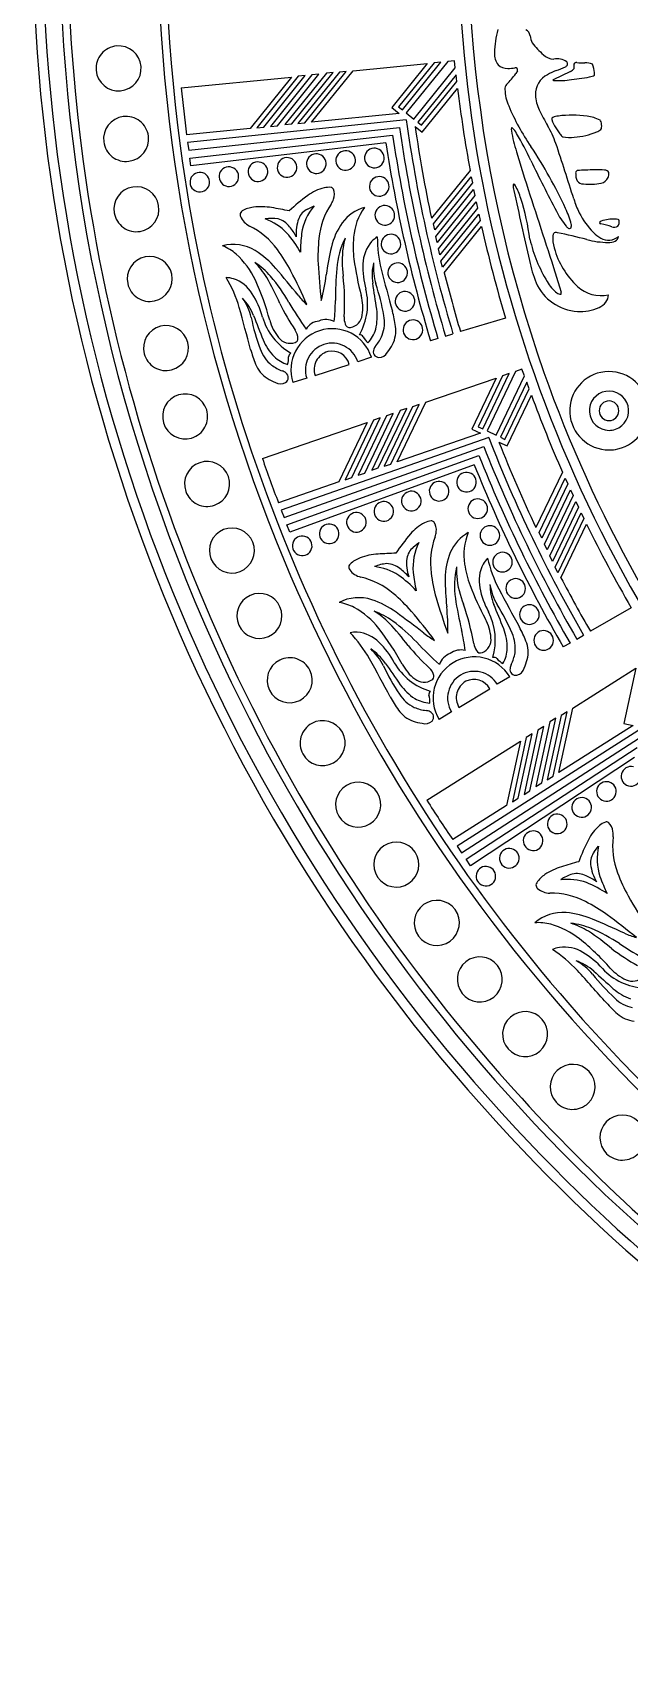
# Model space of a CAD drawing. Header units: metres. Extents: x 0.3 to 22.9, y 0.3 to 22.9.
# Drawn here: x 0.27 to 4.07, y 0.45 to 10.91 of the extents above; entities that cross this region are included whole.
import ezdxf

# ---------------------------------------------------------------- set-up
doc = ezdxf.new("R2010")
doc.units = ezdxf.units.M

msp = doc.modelspace()

# ---------------------------------------------------------------- linework, layer by layer
for p, q in [((2.31398, 10.669226), (2.786316, 10.71602)), ((2.786316, 10.71602), (2.560363, 10.435389)), ((2.829917, 10.720339), (2.604305, 10.440132)), ((2.628648, 10.420533), (2.873518, 10.724659)), ((2.91712, 10.728978), (2.65299, 10.400933)), ((2.701675, 10.361734), (2.964656, 10.688353)), ((2.873518, 10.724659), (2.829917, 10.720339)), ((2.959383, 10.733165), (2.91712, 10.728978)), ((2.964656, 10.688353), (2.959383, 10.733165)), ((3.720892, 10.688272), (3.719958, 10.683477)), ((1.219399, 10.560788), (1.921571, 10.630351)), ((1.921571, 10.630351), (1.657782, 10.302729)), ((1.965172, 10.634671), (1.701383, 10.307049)), ((1.744984, 10.311368), (2.008773, 10.63899)), ((2.052374, 10.643309), (1.788585, 10.315688)), ((1.832186, 10.320007), (2.095975, 10.647629)), ((2.143743, 10.655406), (1.879954, 10.327784)), ((1.923555, 10.332104), (2.187344, 10.659726)), ((2.226778, 10.660587), (1.96299, 10.332966)), ((2.008773, 10.63899), (1.965172, 10.634671)), ((2.006591, 10.337285), (2.270379, 10.664907)), ((2.050192, 10.341605), (2.31398, 10.669226)), ((2.095975, 10.647629), (2.052374, 10.643309)), ((2.187344, 10.659726), (2.143743, 10.655406)), ((2.270379, 10.664907), (2.226778, 10.660587)), ((2.969968, 10.645118), (2.726017, 10.342135)), ((2.75036, 10.322535), (2.974889, 10.601398)), ((2.974889, 10.601398), (2.969968, 10.645118)), ((3.360351, 10.67072), (3.350288, 10.651655)), ((3.589112, 10.613279), (3.586466, 10.610013)), ((3.586466, 10.610013), (3.590513, 10.607931)), ((3.700026, 10.666327), (3.589112, 10.613279)), ((2.755102, 10.278593), (2.980006, 10.55792)), ((2.608187, 10.396884), (2.050192, 10.341605)), ((2.560363, 10.435389), (2.608187, 10.396884)), ((2.604305, 10.440132), (2.628648, 10.420533)), ((2.65299, 10.400933), (2.701675, 10.361734)), ((1.657782, 10.302729), (1.253629, 10.262691)), ((2.653055, 10.357567), (1.260094, 10.212767)), ((1.266891, 10.162885), (2.609436, 10.309006)), ((1.273928, 10.113036), (2.566058, 10.259993)), ((1.701383, 10.307049), (1.744984, 10.311368)), ((1.788585, 10.315688), (1.832186, 10.320007)), ((1.879954, 10.327784), (1.923555, 10.332104)), ((1.96299, 10.332966), (2.006591, 10.337285)), ((2.709457, 10.315345), (2.755102, 10.278593)), ((2.726017, 10.342135), (2.75036, 10.322535)), ((3.605069, 10.305313), (3.630873, 10.268177)), ((1.260094, 10.212767), (1.266891, 10.162885)), ((2.522942, 10.21053), (1.281206, 10.063222)), ((3.354895, 10.154119), (3.406459, 9.98522)), ((1.281206, 10.063222), (1.273928, 10.113036)), ((3.059111, 10.034696), (2.813515, 9.72967)), ((2.82556, 9.694797), (3.066603, 9.994169)), ((3.074878, 9.954615), (2.834702, 9.656318)), ((3.066603, 9.994169), (3.074878, 9.954615)), ((3.337425, 9.947532), (3.334516, 9.945585)), ((2.841024, 9.614339), (3.082067, 9.91371)), ((3.090342, 9.874156), (2.850166, 9.57586)), ((3.082067, 9.91371), (3.090342, 9.874156)), ((2.023976, 9.788453), (2.065524, 9.809048)), ((2.857115, 9.534658), (3.098157, 9.834029)), ((3.106433, 9.794475), (2.866256, 9.496179)), ((2.873817, 9.455737), (3.11486, 9.755109)), ((3.098157, 9.834029), (3.106433, 9.794475)), ((3.11486, 9.755109), (3.123135, 9.715554)), ((2.834702, 9.656318), (2.82556, 9.694797)), ((3.123135, 9.715554), (2.882958, 9.417258)), ((2.894497, 9.381757), (3.13216, 9.676931)), ((2.850166, 9.57586), (2.841024, 9.614339)), ((2.866256, 9.496179), (2.857115, 9.534658)), ((2.882958, 9.417258), (2.873817, 9.455737)), ((3.591654, 9.416645), (3.629695, 9.292883)), ((3.629695, 9.292883), (3.63856, 9.257912)), ((3.285642, 9.093078), (2.998343, 9.006711)), ((2.854728, 8.963537), (2.806845, 8.949143)), ((2.902618, 8.977934), (2.950484, 8.992323)), ((2.071894, 8.727464), (2.290165, 8.797698)), ((2.431229, 8.843088), (2.343549, 8.814875)), ((2.018533, 8.710294), (1.930853, 8.682081)), ((2.776457, 8.556146), (3.22527, 8.710607)), ((3.22527, 8.710607), (3.070126, 8.385432)), ((3.2667, 8.724865), (3.11179, 8.400181)), ((3.139996, 8.386724), (3.30813, 8.739123)), ((3.349559, 8.753381), (3.168202, 8.373266)), ((3.224614, 8.346351), (3.405183, 8.724814)), ((3.30813, 8.739123), (3.2667, 8.724865)), ((3.389718, 8.767202), (3.349559, 8.753381)), ((3.405183, 8.724814), (3.389718, 8.767202)), ((3.420322, 8.683969), (3.25282, 8.332894)), ((3.281027, 8.319436), (3.435194, 8.642562)), ((3.295775, 8.277772), (3.450199, 8.601437)), ((3.435194, 8.642562), (3.420322, 8.683969)), ((2.388186, 8.105231), (2.569309, 8.484856)), ((2.613996, 8.503439), (2.432873, 8.123815)), ((2.474302, 8.138073), (2.655426, 8.517697)), ((2.693598, 8.52763), (2.512475, 8.148006)), ((2.569309, 8.484856), (2.52788, 8.470598)), ((2.553905, 8.162264), (2.735028, 8.541888)), ((2.595334, 8.176522), (2.776457, 8.556146)), ((2.655426, 8.517697), (2.613996, 8.503439)), ((2.735028, 8.541888), (2.693598, 8.52763)), ((1.736389, 8.198203), (2.403591, 8.427823)), ((2.403591, 8.427823), (2.222467, 8.048199)), ((2.44502, 8.442081), (2.263897, 8.062457)), ((2.305327, 8.076715), (2.48645, 8.456339)), ((2.52788, 8.470598), (2.346756, 8.090973)), ((2.48645, 8.456339), (2.44502, 8.442081)), ((3.070126, 8.385432), (3.12554, 8.358994)), ((3.11179, 8.400181), (3.139996, 8.386724)), ((3.168202, 8.373266), (3.224614, 8.346351)), ((3.178266, 8.331084), (1.856245, 7.868948)), ((1.874363, 7.821978), (3.147021, 8.273773)), ((3.12554, 8.358994), (2.595334, 8.176522)), ((3.242885, 8.303007), (3.295775, 8.277772)), ((3.25282, 8.332894), (3.281027, 8.319436)), ((1.892706, 7.775096), (3.116116, 8.216077)), ((3.085569, 8.158004), (1.911276, 7.728303)), ((2.263897, 8.062457), (2.305327, 8.076715)), ((2.346756, 8.090973), (2.388186, 8.105231)), ((2.432873, 8.123815), (2.474302, 8.138073)), ((2.512475, 8.148006), (2.553905, 8.162264)), ((3.647835, 8.110559), (3.479204, 7.757117)), ((3.498967, 7.725962), (3.664472, 8.072852)), ((3.664472, 8.072852), (3.681646, 8.036272)), ((2.222467, 8.048199), (1.838442, 7.916035)), ((3.681646, 8.036272), (3.516735, 7.690628)), ((3.532569, 7.651238), (3.698074, 7.998128)), ((3.715249, 7.961549), (3.550338, 7.615904)), ((3.698074, 7.998128), (3.715249, 7.961549)), ((1.856245, 7.868948), (1.874363, 7.821978)), ((3.566601, 7.577416), (3.732107, 7.924306)), ((3.749281, 7.887726), (3.58437, 7.542082)), ((3.601054, 7.504474), (3.766559, 7.851364)), ((3.732107, 7.924306), (3.749281, 7.887726)), ((3.766559, 7.851364), (3.783733, 7.814785)), ((1.911276, 7.728303), (1.892706, 7.775096)), ((3.783733, 7.814785), (3.618823, 7.46914)), ((3.638237, 7.437257), (3.801422, 7.779284)), ((2.69739, 7.632235), (2.73307, 7.661857)), ((3.516735, 7.690628), (3.498967, 7.725962)), ((3.550338, 7.615904), (3.532569, 7.651238)), ((3.58437, 7.542082), (3.566601, 7.577416)), ((3.618823, 7.46914), (3.601054, 7.504474)), ((4.085413, 7.246564), (3.825776, 7.096269)), ((3.695988, 7.021139), (3.652716, 6.99609)), ((3.739267, 7.046192), (3.782524, 7.071232)), ((3.311682, 6.806272), (3.232872, 6.758599)), ((3.713778, 6.606679), (4.114872, 6.86048)), ((4.114872, 6.86048), (4.0389, 6.508292)), ((2.988698, 6.610896), (3.184889, 6.729573)), ((3.625085, 6.195518), (3.713778, 6.606679)), ((2.940735, 6.581883), (2.861925, 6.53421)), ((3.439961, 6.078377), (3.528655, 6.489539)), ((3.567851, 6.517927), (3.479157, 6.106765)), ((3.528655, 6.489539), (3.49163, 6.46611)), ((3.516182, 6.130193), (3.604876, 6.541355)), ((3.639729, 6.559823), (3.551035, 6.148661)), ((3.604876, 6.541355), (3.567851, 6.517927)), ((3.58806, 6.17209), (3.676754, 6.583251)), ((4.098918, 6.495345), (3.625085, 6.195518)), ((3.676754, 6.583251), (3.639729, 6.559823)), ((4.0389, 6.508292), (4.098918, 6.495345)), ((2.784292, 6.018528), (3.380556, 6.395826)), ((4.156659, 6.480347), (2.976849, 5.725789)), ((3.005311, 5.684263), (4.139473, 6.417375)), ((3.380556, 6.395826), (3.291862, 5.984665)), ((3.41758, 6.419254), (3.328887, 6.008093)), ((3.365911, 6.031521), (3.454605, 6.442682)), ((3.49163, 6.46611), (3.402936, 6.054949)), ((3.454605, 6.442682), (3.41758, 6.419254)), ((3.033971, 5.642875), (4.122707, 6.354107)), ((4.106376, 6.290555), (3.062832, 5.601626)), ((3.402936, 6.054949), (3.439961, 6.078377)), ((3.479157, 6.106765), (3.516182, 6.130193)), ((3.551035, 6.148661), (3.58806, 6.17209)), ((3.291862, 5.984665), (2.948667, 5.767501)), ((3.328887, 6.008093), (3.365911, 6.031521)), ((2.976849, 5.725789), (3.005311, 5.684263)), ((3.849911, 5.689438), (3.877797, 5.726489)), ((3.062832, 5.601626), (3.033971, 5.642875))]:
    msp.add_line(p, q)
for centre, radius, start, end in [((11.647126, 11.588533), 11.15272, 162.976748, -172.287268), ((11.654655, 11.588798), 10.535135, 164.60541, -172.373391), ((11.625682, 11.591013), 8.581234, 171.016222, -160.638963), ((11.591245, 11.583919), 10.521629, 177.661176, -158.140796), ((11.562244, 11.578109), 11.117427, 179.147925, -155.708603), ((11.560009, 11.578978), 11.285615, 179.944314, -136.940721), ((11.559432, 11.578786), 11.222538, 179.943004, -137.005692), ((11.565589, 11.580545), 8.582877, -177.913833, -135.400744), ((3.88668, 10.763357), 0.672576, 165.399847, 178.175157), ((3.392039, 10.885105), 0.05096, 9.424604, 64.225842), ((3.566344, 10.903932), 0.124475, -175.169343, -152.984696), ((0.820537, 10.685511), 0.14351, 94.8, -175.2), ((0.820537, 10.685511), 0.14351, 4.8, 94.8), ((3.324072, 10.776399), 0.109947, 175.63139, -140.941678), ((3.952216, 11.24245), 0.634701, -141.50611, -132.185898), ((0.820537, 10.685511), 0.14351, -85.2, 4.8), ((3.295219, 10.768226), 0.083238, -132.768345, -87.075323), ((3.293437, 11.06578), 0.380731, -89.092694, -82.224973), ((3.347887, 10.669831), 0.018948, 54.641299, 98.933958), ((3.349378, 10.67695), 0.012618, -29.586038, 41.33767), ((3.592308, 10.839926), 0.094821, -134.379694, -89.710281), ((3.613148, 10.641198), 0.105883, 54.142481, 101.086222), ((3.456372, 11.119719), 0.473633, -71.369013, -63.68807), ((3.653354, 10.721675), 0.029516, -63.955337, -27.457758), ((3.664354, 10.714539), 0.016512, -23.081823, 49.073614), ((3.678419, 10.711596), 0.050161, -64.48455, -34.095383), ((3.807338, 10.703429), 0.087765, 173.862377, -170.055486), ((3.735517, 10.705562), 0.017058, 77.628576, 154.84824), ((3.771949, 11.16647), 0.445454, -94.219871, -87.646109), ((3.796329, 10.632467), 0.089133, 62.030672, 93.913763), ((3.700522, 10.64604), 0.152253, 4.75662, 25.334547), ((0.820537, 10.685511), 0.14351, -175.2, -85.2), ((3.327451, 10.552488), 0.046345, 139.208856, -178.382099), ((2.900232, 10.971285), 0.552009, -44.73487, -35.382294), ((3.617988, 10.518779), 0.142377, 117.327374, -178.422493), ((3.730559, 10.335109), 0.357572, 110.098613, 119.842251), ((3.617341, 11.182369), 0.575064, -92.673938, -81.184494), ((3.596978, 11.722397), 1.113596, -84.409044, -77.558284), ((3.833566, 10.662398), 0.027647, -83.077921, -50.618491), ((3.810629, 10.652507), 0.042075, -15.831332, 8.415579), ((11.6515, 11.607673), 10.484498, -174.269426, -172.629619), ((11.624417, 11.597249), 8.706667, -173.14416, -169.661324), ((3.555173, 10.559961), 0.27419, -178.16481, -155.71693), ((3.717221, 10.528261), 0.241928, -176.824385, -153.647111), ((0.867909, 10.235279), 0.14351, 97.2, -172.8), ((0.867909, 10.235279), 0.14351, 7.2, 97.2), ((4.586272, 10.976798), 1.386185, -157.539074, -145.289985), ((4.65117, 10.960578), 1.271014, -154.87286, -149.760575), ((3.589558, 10.363406), 0.010366, 112.042765, -159.806125), ((3.632118, 10.258014), 0.124027, 94.704875, 111.994349), ((3.708287, 9.713713), 0.673467, 81.81541, 97.365875), ((3.77196, 10.121209), 0.261106, 63.836131, 82.915409), ((11.643062, 11.600721), 9.175486, -171.597822, -163.296669), ((11.63733, 11.599667), 9.119686, -171.863917, -163.292814), ((11.628529, 11.597921), 9.060773, -172.131921, -163.287529), ((11.613337, 11.595236), 8.995399, -171.820032, -168.030492), ((3.351108, 10.294402), 0.029474, 158.200199, -165.374657), ((4.199956, 10.429983), 0.888948, -170.741419, -161.921106), ((3.325926, 10.3031), 0.003134, 49.294344, 134.174979), ((3.253162, 10.217661), 0.115358, 27.469803, 49.572921), ((1.581633, 9.224084), 2.059714, 25.110253, 30.5454), ((2.947344, 9.970042), 0.699822, 19.828964, 30.049493), ((3.749351, 10.405212), 0.175491, -165.012322, -145.301598), ((3.697005, 10.313634), 0.080248, -145.496804, -126.201041), ((3.690187, 10.70781), 0.46224, -85.96854, -67.642838), ((3.810164, 10.404092), 0.135792, -65.714714, -53.107863), ((3.874956, 10.3411), 0.018879, 12.488756, 49.996072), ((3.877836, 10.308706), 0.019141, -43.664829, -2.865989), ((3.805857, 10.317962), 0.091666, -6.397028, 17.274676), ((0.867909, 10.235279), 0.14351, -172.8, -82.8), ((0.867909, 10.235279), 0.14351, -82.8, 7.2), ((11.547975, 11.573936), 10.427427, -172.376536, -138.859003), ((2.266472, 10.097772), 0.062504, 48.852988, 138.852988), ((2.449545, 10.113749), 0.062504, 138.852988, -131.147012), ((2.449545, 10.113749), 0.062504, 48.852988, 138.852988), ((2.449545, 10.113749), 0.062504, -41.147012, 48.852988), ((11.632568, 11.598213), 9.214713, -171.338635, -163.292697), ((0.934093, 8.526151), 3.012227, 24.831628, 33.471741), ((-15.998455, 3.682941), 20.661337, 17.374273, 18.408066), ((3.691795, 10.438584), 0.19434, -102.537232, -80.854398), ((11.551844, 11.575394), 11.056537, -172.288472, -137.59238), ((1.522833, 9.995081), 0.062504, 48.852988, 138.852988), ((1.708199, 10.02642), 0.062504, 138.852988, -131.147012), ((1.708199, 10.02642), 0.062504, 48.852988, 138.852988), ((1.708199, 10.02642), 0.062504, -41.147012, 48.852988), ((1.893928, 10.053975), 0.062504, 138.852988, -131.147012), ((1.893928, 10.053975), 0.062504, 48.852988, 138.852988), ((1.893928, 10.053975), 0.062504, -41.147012, 48.852988), ((2.080019, 10.077757), 0.062504, 138.852988, -131.147012), ((2.080019, 10.077757), 0.062504, 48.852988, 138.852988), ((2.080019, 10.077757), 0.062504, -41.147012, 48.852988), ((2.266472, 10.097772), 0.062504, 138.852988, -131.147012), ((2.266472, 10.097772), 0.062504, -131.147012, -41.147012), ((2.266472, 10.097772), 0.062504, -41.147012, 48.852988), ((2.449545, 10.113749), 0.062504, -131.147012, -41.147012), ((11.880753, 14.133755), 9.349843, -154.429395, -152.211389), ((1.337833, 9.95994), 0.062504, 138.852988, -131.147012), ((1.337833, 9.95994), 0.062504, 48.852988, 138.852988), ((1.337833, 9.95994), 0.062504, -41.147012, 48.852988), ((1.522833, 9.995081), 0.062504, 138.852988, -131.147012), ((1.522833, 9.995081), 0.062504, -131.147012, -41.147012), ((1.522833, 9.995081), 0.062504, -41.147012, 48.852988), ((1.708199, 10.02642), 0.062504, -131.147012, -41.147012), ((1.893928, 10.053975), 0.062504, -131.147012, -41.147012), ((2.080019, 10.077757), 0.062504, -131.147012, -41.147012), ((2.480673, 9.932636), 0.062504, 143.6176, -126.3824), ((2.480673, 9.932636), 0.062504, 53.6176, 143.6176), ((2.480673, 9.932636), 0.062504, -36.3824, 53.6176), ((3.419417, 9.935003), 0.085558, 172.895501, -160.459144), ((3.325347, 9.925432), 0.025185, 24.698011, 61.342246), ((73.064518, 32.359732), 73.16327, -162.192726, -161.724436), ((3.745864, 10.019344), 0.014693, 106.963516, -160.198679), ((3.824155, 10.008302), 0.092315, 176.233379, -154.632533), ((3.782112, 10.000767), 0.052312, -142.265215, -90.197441), ((3.845306, 8.835693), 1.202188, 89.724847, 94.949857), ((3.821592, 10.295336), 0.34914, -96.522443, -77.982873), ((3.880347, 9.683258), 0.355814, 84.162347, 94.718213), ((3.88108, 10.015681), 0.063229, -77.94578, -25.155488), ((3.916057, 10.007114), 0.030118, 28.32613, 89.087751), ((3.891446, 10.011502), 0.052073, -25.841657, 10.961909), ((0.934093, 9.787426), 0.14351, 99.6, -170.4), ((0.934093, 9.787426), 0.14351, 9.6, 99.6), ((1.337833, 9.95994), 0.062504, -131.147012, -41.147012), ((2.783861, 8.842106), 1.281027, 126.289971, 133.158561), ((2.194111, 9.649845), 0.280922, 103.395469, 126.844984), ((2.160255, 9.804745), 0.122428, 83.685813, 104.776706), ((2.168236, 9.903158), 0.02391, 30.432728, 76.739914), ((2.079602, 9.883821), 0.114268, -33.621459, -16.641432), ((2.110855, 9.8829), 0.084447, -22.12407, 22.538242), ((2.480673, 9.932636), 0.062504, -126.3824, -36.3824), ((41.347211, 18.033132), 38.867523, -167.931068, -167.256577), ((2.986637, 9.73177), 0.415259, 17.490501, 29.452711), ((1.841002, 9.377252), 1.614489, 7.766868, 17.270813), ((4.369516, 10.052624), 0.679408, -162.884092, -154.835721), ((0.934093, 9.787426), 0.14351, -170.4, -80.4), ((0.934093, 9.787426), 0.14351, -80.4, 9.6), ((1.62415, 9.753208), 0.029558, 151.785524, -156.313616), ((1.706718, 9.786987), 0.118761, -157.392832, -116.044704), ((1.621152, 9.752921), 0.027103, 118.548715, 148.251266), ((1.705759, 9.602861), 0.199368, 97.682984, 119.297434), ((1.727057, 9.399848), 0.403451, 80.23513, 96.826002), ((1.442974, 7.593441), 2.232026, 77.984918, 80.913051), ((2.078216, 9.681545), 0.11988, 116.901295, 157.187052), ((2.34274, 9.578152), 0.360779, 140.208675, 171.470437), ((2.576681, 9.554095), 0.482228, 146.45782, 174.369847), ((2.459745, 9.540079), 0.268372, 105.84403, 143.059603), ((2.683804, 9.582446), 0.367394, 144.026914, 175.993438), ((2.516107, 9.74849), 0.062504, 143.6176, -126.3824), ((2.516107, 9.74849), 0.062504, 53.6176, 143.6176), ((2.516107, 9.74849), 0.062504, -36.3824, 53.6176), ((4.108127, 10.026943), 0.559046, -153.185666, -141.5026), ((3.23414, 9.578619), 0.482962, 13.685402, 26.106976), ((4.253181, 10.030092), 0.565282, -151.887583, -136.303217), ((1.441089, 9.247888), 0.482228, 35.811392, 63.723419), ((1.795264, 9.46365), 0.264721, 81.180113, 98.79716), ((1.625638, 9.376486), 0.371912, 44.065373, 69.681825), ((1.800912, 9.592757), 0.137014, 37.214321, 75.224982), ((1.299741, 9.125405), 0.782074, 29.801482, 40.675656), ((1.624438, 9.443037), 0.368317, 27.109546, 39.159674), ((2.227035, 9.634296), 0.275741, 160.12798, -175.127864), ((3.471748, 9.477048), 1.49382, 174.059058, 178.578952), ((2.603132, 9.448663), 0.438112, 144.774161, 167.056383), ((2.516107, 9.74849), 0.062504, -126.3824, -36.3824), ((11.624417, 11.597249), 8.706667, -167.258235, -163.284751), ((3.608106, 9.620119), 0.020836, 126.91499, -179.114409), ((3.606709, 9.598914), 0.039462, 77.026733, 106.362324), ((3.017956, 6.656576), 3.04011, 75.050721, 78.663207), ((3.705955, 9.708081), 0.045814, -140.513442, -117.864473), ((3.692643, 9.677979), 0.013182, -127.914584, -43.642514), ((3.669797, 9.682543), 0.035149, -22.873184, 17.108032), ((3.995703, 9.788012), 0.211904, -135.532076, -119.250417), ((3.899114, 9.695365), 0.017101, 102.755027, 156.129458), ((3.892862, 9.702881), 0.009405, -176.364059, -88.390724), ((3.832911, 9.316857), 0.381406, 70.335336, 80.916309), ((3.978456, 9.44178), 0.282756, 89.184454, 107.094909), ((3.978142, 9.715703), 0.043126, -113.046083, -58.97266), ((3.987327, 9.66656), 0.058149, 75.038131, 94.780672), ((3.96705, 9.705382), 0.042658, -38.635805, 11.193656), ((3.99478, 9.71037), 0.014495, 13.130195, 58.565534), ((1.356848, 9.254774), 0.325169, 49.16662, 67.217722), ((1.549251, 9.290581), 0.272237, 58.739554, 104.1361), ((1.061492, 8.951732), 0.963517, 27.27627, 36.885249), ((3.053709, 9.488923), 0.963517, 173.29599, -177.095031), ((3.680855, 9.177867), 1.54927, 166.223735, 172.895806), ((2.767703, 9.361168), 0.560025, 154.344094, 175.088072), ((2.938202, 9.453934), 0.693742, 172.537856, -172.286295), ((2.694468, 9.481611), 0.448498, 164.211767, 171.999885), ((2.998893, 9.54909), 0.684137, 175.050439, -173.200723), ((2.602077, 9.43274), 0.225296, 138.842654, 178.560825), ((2.566804, 9.454196), 0.184753, 122.18658, 136.652878), ((3.304084, 9.604762), 0.835714, 179.602749, -166.110286), ((2.555264, 9.565017), 0.062504, 143.6176, -126.3824), ((2.555264, 9.565017), 0.062504, 53.6176, 143.6176), ((2.555264, 9.565017), 0.062504, -126.3824, -36.3824), ((2.555264, 9.565017), 0.062504, -36.3824, 53.6176), ((4.314029, 9.795191), 0.895902, -167.116876, -148.454343), ((3.785825, 9.600664), 0.199471, 174.495629, -162.317385), ((4.084861, 9.669197), 0.50584, -165.210939, -132.35505), ((3.951144, 10.170269), 0.595409, -104.487152, -91.210987), ((3.94048, 9.684202), 0.094381, -120.794195, -47.918891), ((3.942077, 9.671688), 0.096759, -92.082735, -64.080043), ((3.968388, 9.616256), 0.035407, -63.164918, -3.406133), ((1.018973, 9.342737), 0.14351, 102, -168), ((1.018973, 9.342737), 0.14351, 12, 102), ((1.223451, 9.118233), 0.515833, 24.819562, 47.872279), ((1.40999, 9.029249), 0.502715, 41.054955, 56.503151), ((1.332525, 9.086986), 0.506589, 31.641321, 45.525906), ((1.391621, 9.043318), 0.565437, 40.481955, 58.087683), ((5.510605, 9.612506), 3.42352, -177.113287, -173.152297), ((4.298362, 9.742992), 1.997798, -172.090965, -165.320455), ((2.871354, 9.414397), 0.495084, 177.221143, -163.946747), ((2.784364, 9.365422), 0.34904, 166.883027, -171.698952), ((2.802825, 9.416693), 0.359482, 175.54226, -162.841386), ((2.59815, 9.382218), 0.062504, 143.6176, -126.3824), ((2.59815, 9.382218), 0.062504, 53.6176, 143.6176), ((2.59815, 9.382218), 0.062504, -36.3824, 53.6176), ((4.231307, 9.625201), 0.811317, -168.216686, -157.808392), ((1.018973, 9.342737), 0.14351, -78, 12), ((0.786821, 8.925995), 0.835714, 16.291525, 30.57849), ((1.49985, 9.166497), 0.184753, 73.528361, 87.994658), ((1.480146, 9.130217), 0.225296, 31.620414, 71.338585), ((0.218263, 8.663576), 1.61905, 14.888427, 24.49125), ((0.454888, 8.592809), 1.51353, 23.079058, 30.138587), ((0.976347, 8.665457), 1.0687, 29.613473, 40.492996), ((-2.574779, 5.634403), 5.795446, 38.453276, 40.658291), ((-1.124476, 7.823389), 3.42352, 23.333536, 27.294526), ((1.009105, 9.503398), 1.142251, -15.178958, -6.733292), ((4.508428, 9.214064), 2.306954, 175.149779, -179.788976), ((0.748658, 9.193898), 1.511325, -3.51392, 6.340996), ((-6.160764, 7.898625), 8.715607, 8.252093, 9.352824), ((23.45542, 14.894548), 21.669695, -165.323112, -164.591463), ((2.59815, 9.382218), 0.062504, -126.3824, -36.3824), ((11.626058, 11.59753), 9.008319, -165.760851, -163.285493), ((3.760543, 9.442091), 0.306375, -156.262756, -93.284322), ((3.766359, 9.446856), 0.247139, -150.850053, -128.628454), ((1.018973, 9.342737), 0.14351, -168, -78), ((1.356413, 8.980382), 0.34904, 21.880191, 43.298212), ((1.314679, 9.015421), 0.359482, 13.022625, 34.638979), ((1.256594, 8.978985), 0.495084, 14.127986, 32.960096), ((2.552773, 9.734746), 0.770249, -139.884698, -133.861849), ((2.009435, 9.184107), 0.397272, -29.673102, 13.595342), ((2.065559, 9.157765), 0.310426, -8.376332, 14.73563), ((1.148655, 8.874203), 1.381441, 9.786595, 18.416832), ((2.644778, 9.200097), 0.062504, 143.6176, -126.3824), ((2.644778, 9.200097), 0.062504, 53.6176, 143.6176), ((2.644778, 9.200097), 0.062504, -36.3824, 53.6176), ((3.637176, 9.285978), 0.040818, -127.943864, -87.493957), ((3.624265, 9.251098), 0.015836, -21.871251, 25.484792), ((3.89447, 9.457128), 0.220865, -132.920585, -78.033877), ((3.865023, 9.242043), 0.075246, -38.341081, -0.746721), ((-19.29216, 3.367874), 21.669695, 14.772702, 15.504351), ((9.826347, 12.209471), 8.715607, -159.171585, -158.070854), ((3.25873, 9.889083), 1.576817, -153.524475, -146.426362), ((3.8498, 10.313532), 2.243846, -150.057255, -144.872068), ((0.712366, 9.21807), 1.489176, -5.673626, -0.481042), ((2.278887, 9.125653), 0.094699, -78.904588, -7.95709), ((2.140897, 9.10268), 0.327085, -14.144598, 8.241403), ((2.285488, 9.064935), 0.228792, -20.884461, 11.109492), ((1.720279, 8.915953), 0.872779, 8.196992, 14.665218), ((2.644778, 9.200097), 0.062504, -126.3824, -36.3824), ((3.766968, 9.400608), 0.265474, -95.181921, -64.60755), ((3.827055, 9.272295), 0.123792, -64.264778, -38.421659), ((1.1224, 8.901992), 0.14351, 104.4, -165.6), ((1.1224, 8.901992), 0.14351, 14.4, 104.4), ((3.017338, 9.378085), 1.381441, -168.235593, -159.605356), ((2.117446, 9.213231), 0.397272, -163.414103, -120.145659), ((2.082173, 9.162245), 0.310426, -164.554391, -141.442429), ((2.181041, 8.762585), 0.262821, 107.836754, -162.163246), ((1.865605, 8.961442), 0.096926, 0.290028, 35.038574), ((2.107462, 8.966399), 0.108425, 95.552187, 148.893825), ((2.142157, 8.975754), 0.108425, 61.287414, 114.629051), ((2.181041, 8.762585), 0.262821, 17.836754, 107.836754), ((2.36884, 9.094853), 0.111883, 176.713107, -159.152982), ((2.292715, 9.061564), 0.029173, -167.071248, -81.334377), ((2.24935, 9.082723), 0.21716, -42.733196, -16.031844), ((2.399101, 9.011218), 0.187326, -27.409217, 8.959288), ((2.695164, 9.018654), 0.062504, 143.6176, -126.3824), ((2.695164, 9.018654), 0.062504, 53.6176, 143.6176), ((2.695164, 9.018654), 0.062504, -36.3824, 53.6176), ((1.1224, 8.901992), 0.14351, -75.6, 14.4), ((1.938727, 8.971432), 0.228792, -160.928253, -128.9343), ((2.044742, 9.076752), 0.327085, -158.060164, -135.674163), ((1.913908, 9.027238), 0.094699, -141.861671, -70.914173), ((1.937336, 8.961785), 0.025194, -72.592312, 0.336123), ((2.181041, 8.762585), 0.170714, 107.836754, -162.163246), ((2.181041, 8.762585), 0.170714, 17.836754, 107.836754), ((2.352997, 8.955469), 0.032009, 35.648789, 87.110882), ((2.498641, 9.035381), 0.134405, -152.885998, -131.912849), ((2.519764, 8.866589), 0.079034, 140.290489, 159.539721), ((2.252536, 9.087916), 0.267949, -39.610072, -22.964383), ((2.260778, 9.085256), 0.34421, -37.580228, -27.750483), ((2.695164, 9.018654), 0.062504, -126.3824, -36.3824), ((1.1224, 8.901992), 0.14351, -165.6, -75.6), ((2.502214, 9.126798), 0.872779, -164.483979, -158.015753), ((1.86752, 8.86788), 0.187326, -158.778049, -122.409544), ((1.955658, 9.007865), 0.267949, -126.854378, -110.208689), ((1.961023, 9.004977), 0.21716, -133.786917, -107.085565), ((1.769327, 8.838725), 0.134405, -17.905912, 3.067237), ((1.935402, 8.842866), 0.032009, 123.070357, 174.53245), ((2.185473, 8.764542), 0.119478, 106.088249, -161.92073), ((2.179111, 8.767371), 0.11512, 15.274235, 103.435301), ((2.479727, 8.879223), 0.037169, 156.210808, -93.246495), ((2.478401, 8.904518), 0.062409, -90.715077, -27.882589), ((1.949871, 9.001422), 0.34421, -122.068278, -112.238533), ((1.835925, 8.682195), 0.079034, 50.641518, 69.89075), ((1.864183, 8.713245), 0.037169, -56.572266, 53.970431), ((11.602084, 11.604037), 8.563312, -160.504411, -122.197195), ((3.944343, 8.5024), 0.250021, 96.158422, -176.91959), ((3.944362, 8.502401), 0.250022, 9.573645, 96.162731), ((1.244193, 8.465966), 0.14351, 106.8, -163.2), ((1.244193, 8.465966), 0.14351, 16.8, 106.8), ((1.852613, 8.735778), 0.062409, -121.936172, -59.103685), ((11.621913, 11.606289), 8.706667, -159.810826, -156.327991), ((3.944343, 8.5024), 0.125013, 99.048351, -175.473564), ((3.944361, 8.502401), 0.125015, 14.058518, 99.056414), ((1.244193, 8.465966), 0.14351, -73.2, 16.8), ((3.944343, 8.5024), 0.250021, -176.91959, -89.997602), ((3.944343, 8.5024), 0.125013, -175.473564, -89.995479), ((3.944356, 8.502396), 0.062504, 90, -180), ((3.944356, 8.502396), 0.062504, -180, -90), ((3.944356, 8.502396), 0.062504, 0, 90), ((3.944356, 8.502396), 0.062504, -90, 0), ((3.944361, 8.502401), 0.125015, -70.939378, 14.058518), ((3.944362, 8.502401), 0.250022, -77.015442, 9.573645), ((1.244193, 8.465966), 0.14351, -163.2, -73.2), ((3.944365, 8.5024), 0.125013, -90.005564, -70.941132), ((11.63392, 11.611619), 9.119686, -158.530583, -149.959481), ((11.62576, 11.607891), 9.060773, -158.798587, -149.954195), ((11.611596, 11.601775), 8.995399, -158.486699, -154.697159), ((1.384138, 8.035421), 0.14351, 109.2, -160.8), ((1.384138, 8.035421), 0.14351, 19.2, 109.2), ((11.645863, 11.622677), 10.484498, -160.936093, -159.296286), ((11.639255, 11.613967), 9.175486, -158.264489, -149.963335), ((3.944365, 8.5024), 0.250021, -90.00264, -77.016108), ((1.384138, 8.035421), 0.14351, -70.8, 19.2), ((3.03647, 8.046906), 0.062504, 152.186321, -117.813679), ((3.03647, 8.046906), 0.062504, 62.186321, 152.186321), ((3.03647, 8.046906), 0.062504, -27.813679, 62.186321), ((11.629622, 11.609106), 9.214713, -158.005302, -149.959364), ((1.384138, 8.035421), 0.14351, -160.8, -70.8), ((2.685205, 7.926665), 0.062504, 152.186321, -117.813679), ((2.685205, 7.926665), 0.062504, 62.186321, 152.186321), ((2.685205, 7.926665), 0.062504, -27.813679, 62.186321), ((2.862016, 7.98914), 0.062504, 152.186321, -117.813679), ((2.862016, 7.98914), 0.062504, 62.186321, 152.186321), ((2.862016, 7.98914), 0.062504, -117.813679, -27.813679), ((2.862016, 7.98914), 0.062504, -27.813679, 62.186321), ((3.03647, 8.046906), 0.062504, -117.813679, -27.813679), ((2.335246, 7.790965), 0.062504, 62.186321, 152.186321), ((2.509614, 7.860609), 0.062504, 152.186321, -117.813679), ((2.509614, 7.860609), 0.062504, 62.186321, 152.186321), ((2.509614, 7.860609), 0.062504, -27.813679, 62.186321), ((2.685205, 7.926665), 0.062504, -117.813679, -27.813679), ((3.108527, 7.877853), 0.062504, 156.950933, -113.049067), ((3.108527, 7.877853), 0.062504, 66.950933, 156.950933), ((3.108527, 7.877853), 0.062504, -113.049067, -23.049067), ((3.108527, 7.877853), 0.062504, -23.049067, 66.950933), ((1.54199, 7.611115), 0.14351, 111.6, -158.4), ((1.54199, 7.611115), 0.14351, 21.6, 111.6), ((2.162105, 7.717722), 0.062504, 152.186321, -117.813679), ((2.162105, 7.717722), 0.062504, 62.186321, 152.186321), ((2.162105, 7.717722), 0.062504, -27.813679, 62.186321), ((2.335246, 7.790965), 0.062504, 152.186321, -117.813679), ((2.335246, 7.790965), 0.062504, -117.813679, -27.813679), ((2.335246, 7.790965), 0.062504, -27.813679, 62.186321), ((2.509614, 7.860609), 0.062504, -117.813679, -27.813679), ((2.894905, 7.536599), 0.280922, 116.728802, 140.178317), ((2.826239, 7.679516), 0.122428, 97.019146, 118.110039), ((2.811309, 7.777116), 0.02391, 43.766061, 90.073248), ((2.760147, 7.744172), 0.084447, -8.790736, 35.871576), ((3.185472, 7.706842), 0.062504, 66.950933, 156.950933), ((3.185472, 7.706842), 0.062504, -23.049067, 66.950933), ((11.621913, 11.606289), 8.706667, -153.924901, -149.951418), ((1.54199, 7.611115), 0.14351, -68.4, 21.6), ((11.610592, 11.612027), 10.550068, -158.038243, -117.705704), ((1.990195, 7.640864), 0.062504, 152.186321, -117.813679), ((1.990195, 7.640864), 0.062504, 62.186321, 152.186321), ((1.990195, 7.640864), 0.062504, -27.813679, 62.186321), ((2.162105, 7.717722), 0.062504, -117.813679, -27.813679), ((3.655035, 6.886638), 1.281027, 139.623305, 146.491895), ((3.056061, 7.501115), 0.360779, 153.542008, -175.19623), ((3.289245, 7.531656), 0.482228, 159.791154, -172.29682), ((2.729524, 7.73786), 0.114268, -20.288125, -3.308099), ((3.178692, 7.491051), 0.268372, 119.177364, 156.392936), ((3.386941, 7.583947), 0.367394, 157.360248, -170.673229), ((3.185472, 7.706842), 0.062504, 156.950933, -113.049067), ((3.185472, 7.706842), 0.062504, -113.049067, -23.049067), ((1.54199, 7.611115), 0.14351, -158.4, -68.4), ((1.990195, 7.640864), 0.062504, -117.813679, -27.813679), ((2.430551, 7.37826), 0.199368, 111.016317, 132.630767), ((2.498094, 7.185631), 0.403451, 93.568464, 110.159335), ((2.638254, 5.362401), 2.232026, 91.318252, 94.246384), ((2.930527, 7.529062), 0.275741, 173.461314, -161.794531), ((2.774823, 7.540717), 0.11988, 130.234628, 170.520385), ((3.339296, 7.435167), 0.438112, 158.107494, -179.610283), ((3.302672, 7.432173), 0.184753, 135.519914, 149.986211), ((3.985355, 7.748709), 0.835714, -167.063918, -152.776952), ((3.265885, 7.537345), 0.062504, 156.950933, -113.049067), ((3.265885, 7.537345), 0.062504, 66.950933, 156.950933), ((3.265885, 7.537345), 0.062504, -23.049067, 66.950933), ((2.31647, 7.505734), 0.029558, 165.118857, -142.980282), ((2.313619, 7.504763), 0.027103, 131.882048, 161.5846), ((2.389023, 7.557644), 0.118761, -144.059499, -102.711371), ((2.254878, 6.971818), 0.482228, 49.144726, 77.056752), ((2.404796, 7.139509), 0.371912, 57.398706, 83.015158), ((2.549749, 7.263443), 0.264721, 94.513447, 112.130493), ((2.52547, 7.390372), 0.137014, 50.547654, 88.558315), ((2.145586, 6.82004), 0.782074, 43.134815, 54.008989), ((2.38828, 7.20399), 0.368317, 40.442879, 52.493007), ((4.177953, 7.663103), 1.49382, -172.607609, -168.087714), ((3.768443, 7.578252), 0.963517, -173.370676, -163.761698), ((4.450419, 7.42021), 1.54927, 179.557068, -173.770861), ((3.519609, 7.387983), 0.560025, 167.677427, -171.578595), ((3.420572, 7.48829), 0.448498, 177.545101, -174.666782), ((3.664119, 7.517568), 0.693742, -174.128811, -158.952961), ((3.701229, 7.624155), 0.684137, -171.616227, -159.867389), ((3.341942, 7.41943), 0.225296, 152.175987, -168.105842), ((3.265885, 7.537345), 0.062504, -113.049067, -23.049067), ((3.349772, 7.369364), 0.062504, 66.950933, 156.950933), ((11.623445, 11.606941), 9.008319, -152.427518, -149.95216), ((1.717471, 7.193791), 0.14351, 24, 114), ((1.953811, 6.596103), 0.963517, 40.609604, 50.218582), ((4.920955, 8.112509), 1.997798, -158.757631, -151.987122), ((3.608191, 7.46368), 0.495084, -169.445524, -150.613414), ((3.53484, 7.395964), 0.34904, -179.78364, -158.365619), ((3.54098, 7.45011), 0.359482, -171.124407, -149.508052), ((22.373601, 17.543125), 21.669695, -151.989779, -151.258129), ((3.349772, 7.369364), 0.062504, 156.950933, -113.049067), ((3.349772, 7.369364), 0.062504, -113.049067, -23.049067), ((3.349772, 7.369364), 0.062504, -23.049067, 66.950933), ((1.717471, 7.193791), 0.14351, 114, -156), ((1.717471, 7.193791), 0.14351, -66, 24), ((2.350279, 7.038304), 0.272237, 72.072887, 117.469434), ((2.17132, 6.95909), 0.325169, 62.499953, 80.551055), ((2.073007, 6.795467), 0.515833, 38.152895, 61.205612), ((2.25392, 6.761354), 0.565437, 53.815288, 71.421016), ((2.27504, 6.7519), 0.502715, 54.388288, 69.836485), ((2.186347, 6.790216), 0.506589, 44.974654, 58.85924), ((0.086981, 4.994056), 3.42352, 36.666869, 40.62786), ((6.130614, 8.265102), 3.42352, -163.779954, -159.818964), ((1.775614, 7.120819), 1.142251, -1.845625, 6.600041), ((5.247337, 7.646282), 2.306954, -171.516888, -166.455642), ((1.593563, 6.759598), 1.511325, 9.819413, 19.674329), ((-4.830904, 3.905816), 8.715607, 21.585426, 22.686157), ((2.056504, 6.540766), 1.381441, 23.119928, 31.750166), ((3.437143, 7.202904), 0.062504, 156.950933, -113.049067), ((3.437143, 7.202904), 0.062504, 66.950933, 156.950933), ((3.437143, 7.202904), 0.062504, -23.049067, 66.950933), ((1.717471, 7.193791), 0.14351, -156, -66), ((1.446332, 6.106963), 1.51353, 36.412391, 43.471921), ((1.936981, 6.29791), 1.0687, 42.946806, 53.826329), ((-0.819414, 2.529612), 5.795446, 51.786609, 53.991625), ((2.883299, 7.028137), 0.310426, 4.957001, 28.068963), ((2.822613, 7.040825), 0.397272, -16.339769, 26.928676), ((2.603092, 6.713216), 0.872779, 21.530325, 27.998551), ((3.437143, 7.202904), 0.062504, -113.049067, -23.049067), ((2.330825, 6.906172), 0.184753, 86.861694, 101.327992), ((1.69248, 6.507717), 0.835714, 29.624858, 43.911823), ((2.320019, 6.866326), 0.225296, 44.953747, 84.671918), ((1.199765, 6.121253), 1.61905, 28.22176, 37.824583), ((2.13737, 6.667615), 0.495084, 27.461319, 46.293429), ((4.352908, 8.564224), 2.243846, -136.723922, -131.538735), ((3.224319, 7.701924), 0.770249, -126.551364, -120.528516), ((1.552674, 6.774748), 1.489176, 7.659707, 12.852291), ((3.192914, 7.036862), 0.111883, -169.95356, -145.819648), ((3.098282, 7.046087), 0.094699, -65.571255, 5.376244), ((2.96931, 6.99191), 0.327085, -0.811265, 21.574736), ((3.118709, 6.988528), 0.228792, -7.551128, 24.442825), ((3.241647, 6.96246), 0.187326, -14.075883, 22.292621), ((3.528015, 7.037973), 0.062504, 156.950933, -113.049067), ((3.528015, 7.037973), 0.062504, 66.950933, 156.950933), ((3.528015, 7.037973), 0.062504, -113.049067, -23.049067), ((3.528015, 7.037973), 0.062504, -23.049067, 66.950933), ((11.610967, 11.613673), 11.176474, -155.645179, -113.938931), ((1.910275, 6.784182), 0.14351, 116.4, -153.6), ((1.910275, 6.784182), 0.14351, 26.4, 116.4), ((-16.563478, -3.531116), 21.669695, 28.106035, 28.837684), ((2.185486, 6.716465), 0.359482, 26.355958, 47.972312), ((2.234176, 6.691995), 0.34904, 35.213524, 56.631545), ((3.875655, 8.014906), 1.576817, -140.191142, -133.093028), ((2.968205, 6.851592), 0.108425, 108.885521, 162.227158), ((2.999807, 6.868697), 0.108425, 74.620747, 127.962385), ((3.086804, 6.670241), 0.262821, 31.170088, 121.170088), ((3.126518, 6.986915), 0.029173, -153.737915, -68.001043), ((3.209642, 6.897581), 0.032009, 48.982123, 100.444215), ((3.332932, 7.008927), 0.134405, -139.552665, -118.579516), ((3.079442, 6.997503), 0.21716, -29.399863, -2.698511), ((3.081344, 7.003291), 0.267949, -26.276739, -9.63105), ((3.089978, 7.002603), 0.34421, -24.246895, -14.41715), ((1.910275, 6.784182), 0.14351, -63.6, 26.4), ((3.758614, 7.462013), 1.381441, -154.90226, -146.272023), ((9.731123, 11.787344), 8.715607, -145.838252, -144.737521), ((2.920996, 7.094074), 0.397272, -150.08077, -106.812326), ((2.898432, 7.036327), 0.310426, -151.221058, -128.109096), ((2.73401, 6.790993), 0.096926, 13.623361, 48.371907), ((2.803729, 6.807869), 0.025194, -59.258979, 13.669456), ((3.086804, 6.670241), 0.262821, 121.170088, -148.829912), ((3.086804, 6.670241), 0.170714, 121.170088, -148.829912), ((3.086804, 6.670241), 0.170714, 31.170088, 121.170088), ((3.350539, 6.852616), 0.037169, 169.544141, -79.913162), ((3.392411, 6.849556), 0.079034, 153.623823, 172.873054), ((3.343416, 6.876924), 0.062409, -77.381743, -14.549255), ((1.910275, 6.784182), 0.14351, -153.6, -63.6), ((2.881726, 6.944507), 0.327085, -144.726831, -122.340829), ((2.765838, 6.866155), 0.094699, -128.528338, -57.580839), ((2.829272, 6.69171), 0.032009, 136.40369, -172.134217), ((3.090664, 6.673167), 0.119478, 119.421583, -148.587397), ((3.083822, 6.674452), 0.11512, 28.607568, 116.768635), ((3.315326, 7.098704), 0.872779, -151.150645, -144.68242), ((2.757451, 6.700395), 0.187326, -145.444715, -109.076211), ((2.802857, 6.817577), 0.228792, -147.594919, -115.600967), ((2.810931, 6.856932), 0.267949, -113.521045, -96.875355), ((2.816816, 6.85536), 0.21716, -120.453583, -93.752232), ((2.668628, 6.64938), 0.134405, -4.572579, 16.40057), ((2.120061, 6.383005), 0.14351, 118.8, -151.2), ((2.120061, 6.383005), 0.14351, 28.8, 118.8), ((2.806785, 6.849328), 0.34421, -108.734944, -98.9052), ((2.77341, 6.568415), 0.062409, -108.602839, -45.770351), ((2.76953, 6.512429), 0.079034, 63.974851, 83.224083), ((2.789865, 6.549158), 0.037169, -43.238932, 67.303765), ((2.120061, 6.383005), 0.14351, -61.2, 28.8), ((2.120061, 6.383005), 0.14351, -151.2, -61.2), ((4.084221, 6.171128), 0.062504, 165.519655, -104.480345), ((4.084221, 6.171128), 0.062504, 75.519655, 165.519655), ((2.346464, 5.990966), 0.14351, 121.2, -148.8), ((2.346464, 5.990966), 0.14351, 31.2, 121.2), ((3.927792, 6.074688), 0.062504, 165.519655, -104.480345), ((3.927792, 6.074688), 0.062504, 75.519655, 165.519655), ((3.927792, 6.074688), 0.062504, -14.480345, 75.519655), ((4.084221, 6.171128), 0.062504, -104.480345, -14.480345), ((2.346464, 5.990966), 0.14351, -58.8, 31.2), ((11.636917, 11.635977), 10.484498, -147.60276, -145.962953), ((3.770154, 5.973121), 0.062504, 165.519655, -104.480345), ((3.770154, 5.973121), 0.062504, 75.519655, 165.519655), ((3.770154, 5.973121), 0.062504, -14.480345, 75.519655), ((3.927792, 6.074688), 0.062504, -104.480345, -14.480345), ((2.346464, 5.990966), 0.14351, -148.8, -58.8), ((3.61453, 5.868351), 0.062504, 165.519655, -104.480345), ((3.61453, 5.868351), 0.062504, 75.519655, 165.519655), ((3.61453, 5.868351), 0.062504, -14.480345, 75.519655), ((3.770154, 5.973121), 0.062504, -104.480345, -14.480345), ((3.964383, 5.765159), 0.122428, 110.35248, 131.443373), ((3.927347, 5.856685), 0.02391, 57.099395, 103.406581), ((3.885161, 5.81283), 0.084447, 4.542597, 49.204909), ((3.460923, 5.760373), 0.062504, 165.519655, -104.480345), ((3.460923, 5.760373), 0.062504, 75.519655, 165.519655), ((3.460923, 5.760373), 0.062504, -14.480345, 75.519655), ((3.61453, 5.868351), 0.062504, -104.480345, -14.480345), ((4.953689, 5.184787), 1.281027, 152.956638, 159.825228), ((4.064157, 5.64193), 0.280922, 130.062135, 153.511651), ((4.449007, 5.728061), 0.482228, 173.124487, -158.963487), ((3.85682, 5.799626), 0.114268, -6.954792, 10.025234), ((2.589084, 5.608751), 0.14351, 123.6, -146.4), ((2.589084, 5.608751), 0.14351, 33.6, 123.6), ((2.589084, 5.608751), 0.14351, -56.4, 33.6), ((3.30934, 5.649175), 0.062504, 165.519655, -104.480345), ((3.30934, 5.649175), 0.062504, 75.519655, 165.519655), ((3.30934, 5.649175), 0.062504, -14.480345, 75.519655), ((3.460923, 5.760373), 0.062504, -104.480345, -14.480345), ((3.946362, 5.618245), 0.11988, 143.567962, -176.146281), ((4.229152, 5.644567), 0.360779, 166.875342, -161.862897), ((3.159788, 5.534744), 0.062504, 165.519655, -104.480345), ((3.159788, 5.534744), 0.062504, 75.519655, 165.519655), ((3.159788, 5.534744), 0.062504, -14.480345, 75.519655), ((3.30934, 5.649175), 0.062504, -104.480345, -14.480345), ((3.75898, 5.208911), 0.403451, 106.901797, 123.492668), ((3.791298, 5.296538), 0.264721, 107.84678, 125.463827), ((4.315828, 3.46715), 2.232026, 104.651585, 107.579717), ((3.738402, 5.414447), 0.137014, 63.880987, 101.891648), ((4.100557, 5.642811), 0.275741, -173.205353, -148.461197), ((4.904543, 5.883912), 0.963517, -160.037343, -150.428365), ((2.589084, 5.608751), 0.14351, -146.4, -56.4), ((3.159788, 5.534744), 0.062504, -104.480345, -14.480345), ((3.508432, 5.478501), 0.029558, 178.45219, -129.646949), ((3.505882, 5.476898), 0.027103, 145.215382, 174.917933), ((3.648836, 5.380772), 0.199368, 124.34965, 145.964101), ((3.567058, 5.545743), 0.118761, -130.726165, -89.378037), ((3.678834, 5.142517), 0.371912, 70.73204, 96.348492), ((3.647893, 5.20145), 0.368317, 53.776213, 65.82634), ((3.500286, 4.771881), 0.782074, 56.468148, 67.342323), ((5.283446, 6.060915), 1.49382, -159.274275, -154.754381), ((2.847497, 5.237031), 0.14351, 126, -144), ((2.847497, 5.237031), 0.14351, 36, 126), ((3.57163, 4.944772), 0.482228, 62.478059, 90.390085), ((3.365324, 4.509754), 0.963517, 53.942937, 63.551915), ((7.044642, 7.097002), 3.42352, -150.446621, -146.48563), ((2.847497, 5.237031), 0.14351, -54, 36), ((3.649126, 5.031467), 0.272237, 85.406221, 130.802767), ((3.493259, 4.913118), 0.325169, 75.833287, 93.884388), ((3.619234, 4.73976), 0.565437, 67.148621, 84.75435), ((3.641964, 4.735432), 0.502715, 67.721622, 83.169818), ((3.546826, 4.752261), 0.506589, 58.307987, 72.192573), ((1.604649, -0.086674), 5.795446, 65.119943, 67.324958), ((1.918271, 2.52037), 3.42352, 50.000203, 53.961193), ((2.847497, 5.237031), 0.14351, -144, -54), ((3.43533, 4.731233), 0.515833, 51.486229, 74.538946), ((2.741111, 3.873808), 1.61905, 41.555094, 51.157917), ((2.984327, 3.916766), 1.51353, 49.745724, 56.805254), ((3.417716, 4.215717), 1.0687, 56.280139, 67.159662), ((4.346565, 5.878767), 0.770249, -113.218031, -107.195182), ((3.660668, 4.898411), 0.184753, 100.195028, 114.661325), ((3.13142, 4.363483), 0.835714, 42.958191, 57.245157), ((3.659343, 4.857146), 0.225296, 58.287081, 98.005252), ((3.527443, 4.62167), 0.495084, 40.794652, 59.626763), ((4.908165, 6.333521), 1.576817, -126.857809, -119.759695), ((5.245872, 6.978094), 2.243846, -123.390589, -118.205401), ((3.12125, 4.876458), 0.14351, 128.4, -141.6), ((3.12125, 4.876458), 0.14351, 38.4, 128.4), ((3.12125, 4.876458), 0.14351, -51.6, 38.4), ((3.562996, 4.680299), 0.359482, 39.689291, 61.305646), ((3.616017, 4.667717), 0.34904, 48.546858, 69.964879), ((-12.317332, -9.614866), 21.669695, 41.439368, 42.171017), ((9.735814, 11.354636), 8.715607, -132.504918, -131.404187), ((4.191598, 5.21735), 0.397272, -136.747437, -93.478992), ((4.18296, 5.155957), 0.310426, -137.887724, -114.775763), ((4.921785, 5.768539), 1.381441, -141.568927, -132.93869), ((4.187879, 5.062758), 0.327085, -131.393497, -109.007496), ((4.093184, 4.959793), 0.094699, -115.195005, -44.247506), ((3.12125, 4.876458), 0.14351, -141.6, -51.6), ((11.615539, 11.616595), 10.506383, -138.926213, -117.638065), ((4.574231, 5.312794), 0.872779, -137.817312, -131.349086), ((4.140408, 4.921061), 0.228792, -134.261586, -102.267633), ((3.409861, 4.527666), 0.14351, 130.8, -139.2), ((3.409861, 4.527666), 0.14351, 40.8, 130.8), ((3.409861, 4.527666), 0.14351, -49.2, 40.8), ((4.12325, 4.796567), 0.187326, -132.111382, -95.742878), ((3.409861, 4.527666), 0.14351, -139.2, -49.2), ((3.712826, 4.191265), 0.14351, 133.2, -136.8), ((3.712826, 4.191265), 0.14351, 43.2, 133.2), ((3.712826, 4.191265), 0.14351, -46.8, 43.2), ((11.608806, 11.608558), 11.12097, -137.664138, -114.197347), ((3.712826, 4.191265), 0.14351, -136.8, -46.8), ((4.029611, 3.867846), 0.14351, 45.6, 135.6), ((11.580031, 11.569911), 11.294071, -137.04368, -99.972295), ((11.580488, 11.57066), 11.232416, -137.10925, -100.175737), ((4.029611, 3.867846), 0.14351, 135.6, -134.4), ((4.029611, 3.867846), 0.14351, -134.4, -44.4)]:
    msp.add_arc(centre, radius, start, end)

doc.saveas('drawing.dxf')
